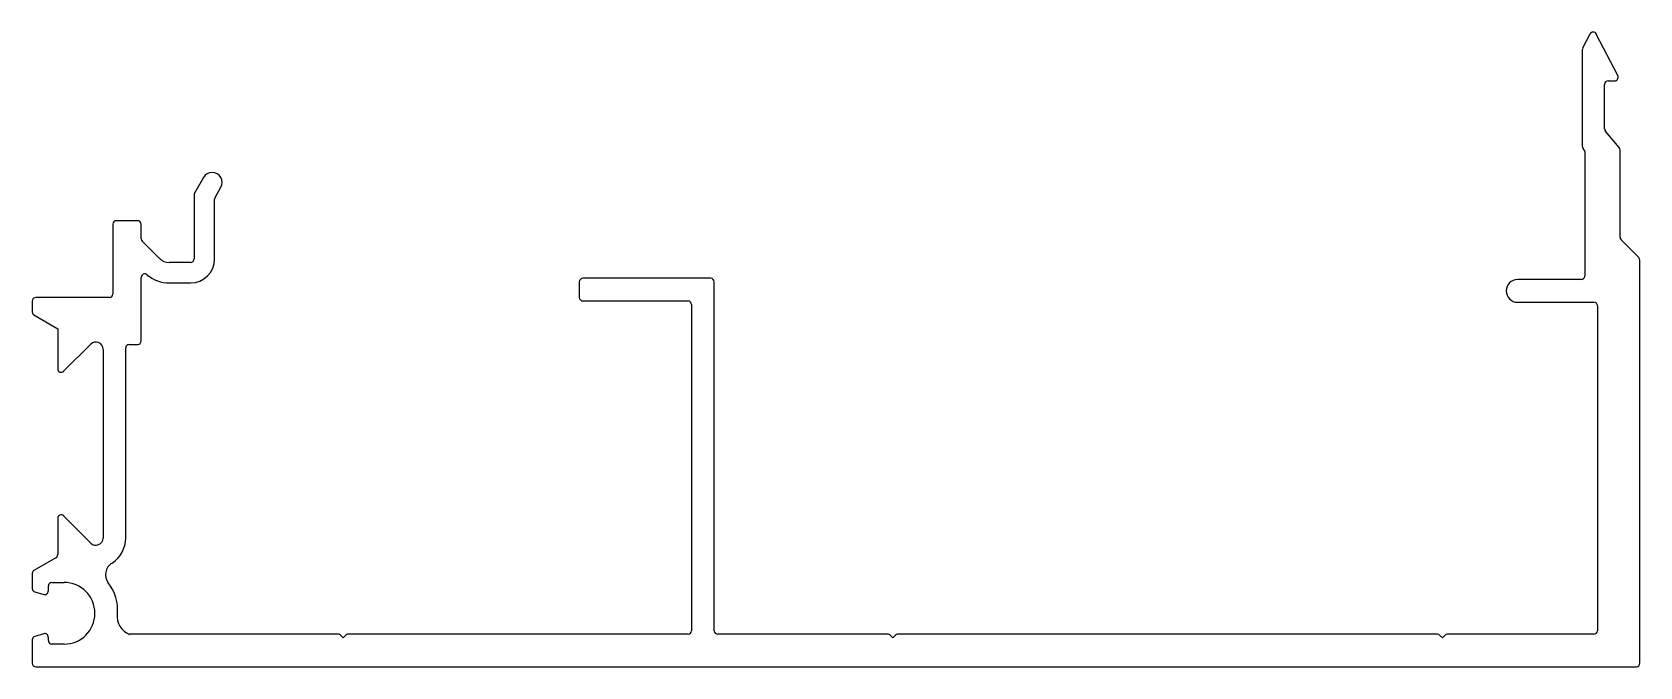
# Model space of a CAD drawing. Extents: x -51 to 63, y 1 to 46.
import ezdxf

# ---------------------------------------------------------------- set-up
doc = ezdxf.new("R2010")
doc.units = 0
doc.layers.add('1', color=4, linetype='CONTINUOUS')

msp = doc.modelspace()

# ---------------------------------------------------------------- linework, layer by layer
at = {"layer": '1', "color": 7}
for p, q in [((59.51, 45.52), (58.99, 44.52)), ((61.48, 42.59), (59.96, 45.52)), ((58.97, 44.4), (58.97, 37.6)), ((60.79, 42.22), (61.25, 42.22)), ((60.54, 38.84), (60.54, 41.97)), ((61.58, 37.51), (60.59, 38.68)), ((59.02, 37.44), (59.08, 37.38)), ((59.14, 37.22), (59.14, 28.43)), ((61.64, 31.17), (61.64, 37.35)), ((-38.41, 35.4), (-39.05, 34.28)), ((-39.08, 34.16), (-39.08, 29.64)), ((-37.6, 33.99), (-37.2, 34.7)), ((-37.63, 29.64), (-37.63, 33.87)), ((-44.81, 32.09), (-44.81, 27.16)), ((-43.06, 32.34), (-44.56, 32.34)), ((-42.81, 31.07), (-42.81, 32.09)), ((-41.52, 29.68), (-42.74, 30.9)), ((62.96, 29.74), (61.71, 30.99)), ((63.04, 1.08), (63.04, 29.56)), ((-39.33, 29.39), (-40.82, 29.39)), ((-42.81, 23.85), (-42.81, 28.33)), ((-40.82, 27.94), (-39.33, 27.94)), ((-11.87, 28.02), (-11.87, 26.92)), ((-2.59, 28.27), (-11.62, 28.27)), ((-2.34, 3.38), (-2.34, 28.02)), ((58.89, 28.18), (54.39, 28.18)), ((-50.51, 26.66), (-50.51, 25.89)), ((-45.06, 26.91), (-50.26, 26.91)), ((-11.62, 26.67), (-4.19, 26.67)), ((-3.94, 26.42), (-3.94, 3.38)), ((54.39, 26.58), (59.79, 26.58)), ((60.04, 26.33), (60.04, 3.38)), ((-50.39, 25.68), (-48.71, 24.71)), ((-48.71, 24.71), (-48.71, 21.88)), ((-48.29, 21.71), (-46.37, 23.63)), ((-45.51, 23.27), (-45.51, 9.92)), ((-43.91, 9.92), (-43.91, 23.35)), ((-43.66, 23.6), (-43.06, 23.6)), ((-46.37, 9.57), (-48.29, 11.49)), ((-48.71, 11.31), (-48.71, 8.75)), ((-48.84, 8.53), (-50.39, 7.64)), ((-50.51, 7.42), (-50.51, 6.36)), ((-50.33, 6.12), (-49.7, 5.93)), ((-49.37, 6.18), (-49.37, 6.54)), ((-49.12, 6.79), (-48.26, 6.79)), ((-50.51, 2.73), (-50.51, 1.08)), ((-49.7, 3.16), (-50.33, 2.98)), ((-49.37, 2.68), (-49.37, 2.92)), ((-48.26, 2.43), (-49.12, 2.43)), ((-28.88, 3.13), (-43.63, 3.13)), ((-28.54, 2.88), (-28.73, 3.07)), ((-28.35, 3.07), (-28.54, 2.88)), ((-4.19, 3.13), (-28.21, 3.13)), ((9.94, 3.13), (-2.09, 3.13)), ((10.27, 2.88), (10.08, 3.07)), ((10.46, 3.07), (10.27, 2.88)), ((48.75, 3.13), (10.61, 3.13)), ((49.09, 2.88), (48.89, 3.07)), ((49.28, 3.07), (49.09, 2.88)), ((59.79, 3.13), (49.42, 3.13)), ((-50.26, 0.83), (62.79, 0.83))]:
    msp.add_line(p, q, dxfattribs=at)
for centre, radius, start, end in [((59.74, 45.41), 0.25, 27.3589, 152.6411), ((59.22, 44.4), 0.25, 152.6411, 180), ((60.79, 41.97), 0.25, 90, 180), ((61.25, 42.47), 0.25, 270, 27.3589), ((60.79, 38.84), 0.25, 180, 220), ((59.22, 37.6), 0.25, 180, 220), ((61.38, 37.35), 0.254, 0, 40), ((58.89, 37.22), 0.25, 360, 40), ((-37.8, 35.05), 0.7, 330, 150), ((-38.83, 34.16), 0.25, 150, 180), ((-37.38, 33.87), 0.25, 150, 180), ((-44.56, 32.09), 0.25, 90, 180), ((-43.06, 32.09), 0.25, 0, 90), ((-42.56, 31.07), 0.25, 180, 225), ((61.89, 31.17), 0.254, 180, 225), ((-40.82, 30.39), 1, 225, 270), ((-39.33, 29.64), 1.7, 270, 0), ((-39.33, 29.64), 0.25, 270, 0), ((62.79, 29.56), 0.25, 0, 45), ((-42.56, 28.33), 0.25, 49.7036, 180), ((-40.82, 30.39), 2.45, 229.7036, 270), ((58.89, 28.43), 0.25, 270, 360), ((-11.62, 28.02), 0.25, 90, 180), ((-2.59, 28.02), 0.25, 0, 90), ((54.39, 27.38), 0.8, 90, 270), ((-50.26, 26.66), 0.25, 90, 180), ((-45.06, 27.16), 0.25, 270, 360), ((-11.62, 26.92), 0.25, 180, 270), ((-4.19, 26.42), 0.25, 360, 90), ((59.79, 26.33), 0.25, 0, 90), ((-50.26, 25.89), 0.25, 180, 240), ((-43.06, 23.85), 0.25, 270, 360), ((-46.01, 23.27), 0.5, 360, 135), ((-43.66, 23.35), 0.25, 90, 180), ((-48.46, 21.88), 0.25, 180, 315), ((-48.46, 11.31), 0.25, 45, 180), ((-46.01, 9.92), 0.5, 225, 360), ((-46.01, 9.92), 2.1, 302.98, 0), ((-48.96, 8.75), 0.25, 300, 360), ((-44.33, 7.32), 1, 122.98, 214.6306), ((-50.26, 7.42), 0.25, 120, 180), ((-50.26, 6.36), 0.25, 180, 253.8557), ((-49.63, 6.18), 0.254, 253.8557, 0), ((-49.12, 6.54), 0.25, 90, 180), ((-48.26, 4.61), 2.18, 270, 90), ((-47.48, 4.87), 3, 354.2605, 38.9989), ((-43.14, 4.4), 1.37, 173.2322, 248.888), ((-50.26, 2.73), 0.254, 106.1443, 180), ((-49.63, 2.92), 0.254, 360, 106.1443), ((-49.12, 2.68), 0.25, 180, 270), ((-28.88, 2.92), 0.203, 45, 90), ((-28.21, 2.92), 0.203, 90, 135), ((-4.19, 3.38), 0.25, 270, 360), ((-2.09, 3.38), 0.25, 180, 270), ((9.94, 2.92), 0.203, 45, 90), ((10.61, 2.92), 0.203, 90, 135), ((48.75, 2.92), 0.203, 45, 90), ((49.42, 2.92), 0.203, 89.9899, 135.0101), ((59.79, 3.38), 0.25, 270, 360), ((-50.26, 1.08), 0.25, 180, 270), ((62.79, 1.08), 0.25, 270, 0)]:
    msp.add_arc(centre, radius, start, end, dxfattribs=at)

doc.saveas('drawing.dxf')
